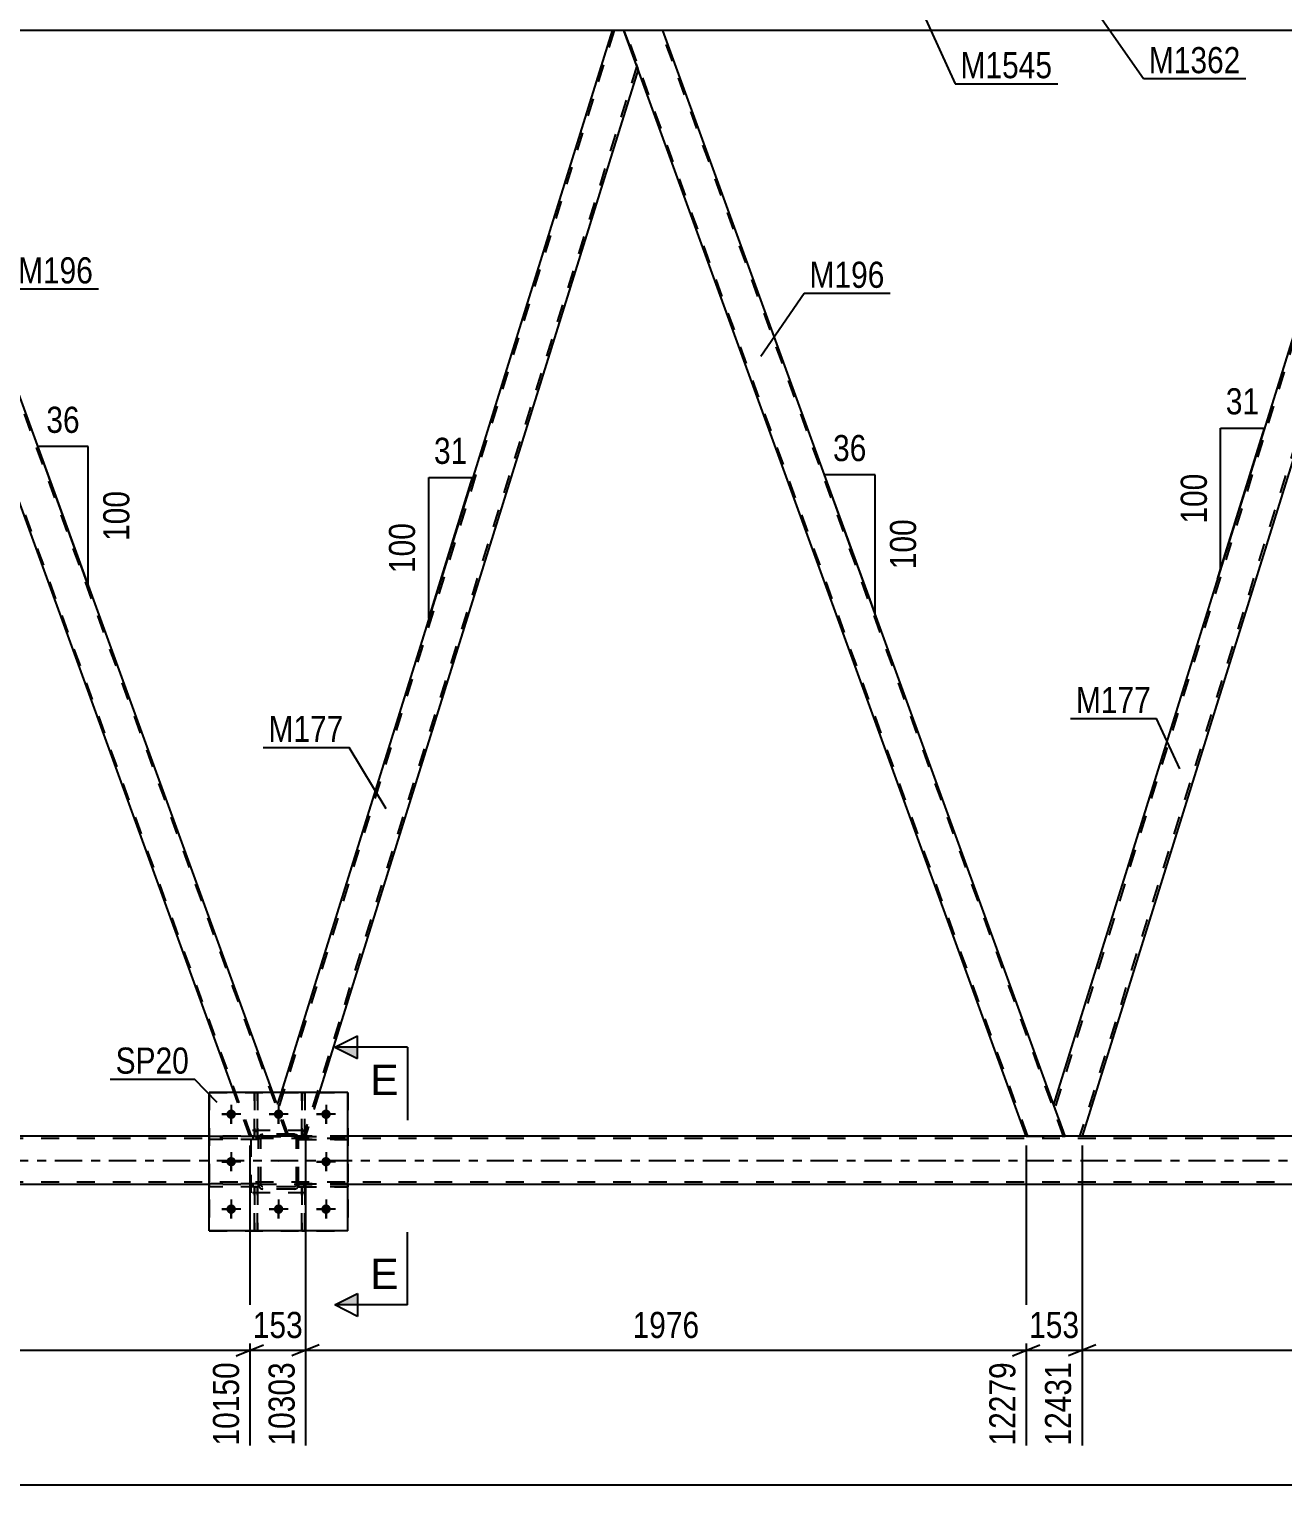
# Model space of a CAD drawing. Header units: millimetres. Extents: x 0 to 841, y 0 to 594.
# Drawn here: x 469.3 to 606.8, y 297.2 to 456.8 of the extents above; entities that cross this region are included whole.
import ezdxf

# ---------------------------------------------------------------- set-up
doc = ezdxf.new("R2010")
doc.units = ezdxf.units.MM
doc.linetypes.add('DXK_LINE_DOT2', pattern=[3.9198, 1.9599, -1.9599])
doc.linetypes.add('DXK_LINE_DOT3', pattern=[5.9187, 2.979, -0.9799, 0.9799, -0.9799])
doc.styles.add('Arial', font='ARIAL.TTF', dxfattribs={"height": 0.2})
doc.styles.add('Arial Narrow', font='ARIALN.TTF', dxfattribs={"height": 0.2})

# ---------------------------------------------------------------- blocks, each defined once
blk = doc.blocks.new('Part-814748510-3372 - 3016')
at = {"color": 2, "linetype": 'Continuous'}
for p, q in [((453.63, 456.64), (449.37, 456.64)), ((495.99, 340.24), (453.63, 456.64)), ((491.74, 340.24), (450.9, 452.44))]:
    blk.add_line(p, q, dxfattribs=at)
at = {"color": 7, "linetype": 'DXK_LINE_DOT2'}
for p, q in [((449.37, 456.64), (450.9, 452.44)), ((493.66, 335.42), (449.54, 456.64)), ((497.58, 335.42), (453.46, 456.64)), ((493.49, 335.42), (491.74, 340.24)), ((497.75, 335.42), (495.99, 340.24)), ((497.75, 335.42), (493.49, 335.42))]:
    blk.add_line(p, q, dxfattribs=at)
blk = doc.blocks.new('Part-814748510-3481 - 3016')
at = {"color": 7, "linetype": 'DXK_LINE_DOT2'}
for p, q in [((494.43, 330.2), (489.03, 330.2)), ((489.03, 329.88), (489.03, 330.2)), ((494.43, 329.88), (489.03, 329.88)), ((493.83, 329.88), (493.83, 330.2)), ((494.43, 330.2), (494.43, 329.88))]:
    blk.add_line(p, q, dxfattribs=at)
blk = doc.blocks.new('Part-814748510-3264 - 3016')
at = {"color": 7, "linetype": 'DXK_LINE_DOT2'}
for p, q in [((493.98, 325.04), (493.98, 329.87)), ((493.98, 329.87), (494.3, 329.87)), ((493.98, 329.27), (494.3, 329.27)), ((494.3, 329.87), (494.3, 325.04)), ((494.3, 325.04), (493.98, 325.04))]:
    blk.add_line(p, q, dxfattribs=at)
blk = doc.blocks.new('Part-814748510-3284 - 3016')
at = {"color": 7, "linetype": 'DXK_LINE_DOT2'}
for p, q in [((499.18, 335.39), (499.18, 340.24)), ((499.18, 340.24), (499.5, 340.24)), ((499.5, 340.24), (499.5, 335.39)), ((499.18, 335.99), (499.5, 335.99)), ((499.5, 335.39), (499.18, 335.39))]:
    blk.add_line(p, q, dxfattribs=at)
blk = doc.blocks.new('Part-814748510-3289 - 3016')
at = {"color": 2, "linetype": 'Continuous'}
for p, q in [((504.23, 340.24), (489.03, 340.24)), ((489.03, 325.04), (489.03, 340.24)), ((504.23, 325.04), (504.23, 340.24)), ((504.23, 325.04), (489.03, 325.04))]:
    blk.add_line(p, q, dxfattribs=at)
blk = doc.blocks.new('Part-814748510-3294 - 3016')
at = {"color": 7, "linetype": 'DXK_LINE_DOT2'}
for p, q in [((774.38, 335.18), (99.23, 335.18)), ((504.23, 335.42), (489.03, 335.42)), ((774.38, 330.38), (99.23, 330.38)), ((504.23, 330.14), (489.03, 330.14))]:
    blk.add_line(p, q, dxfattribs=at)
at = {"color": 2, "linetype": 'Continuous'}
for p, q in [((489.03, 335.42), (248.83, 335.42)), ((659.3, 335.42), (504.23, 335.42)), ((489.03, 330.14), (248.83, 330.14)), ((659.3, 330.14), (504.23, 330.14))]:
    blk.add_line(p, q, dxfattribs=at)
at = {"color": 7, "linetype": 'DXK_LINE_DOT3'}
blk.add_line((99.23, 332.78), (774.38, 332.78), dxfattribs=at)
blk = doc.blocks.new('Part-814748510-3304 - 3016')
at = {"color": 2, "linetype": 'Continuous'}
for p, q in [((538.76, 456.64), (534.5, 456.64)), ((581.64, 338.84), (538.76, 456.64)), ((578.62, 335.42), (536.03, 452.44))]:
    blk.add_line(p, q, dxfattribs=at)
at = {"color": 7, "linetype": 'DXK_LINE_DOT2'}
for p, q in [((534.5, 456.64), (536.03, 452.44)), ((578.79, 335.42), (534.67, 456.64)), ((582.71, 335.42), (538.59, 456.64)), ((582.88, 335.42), (581.64, 338.84)), ((578.62, 335.42), (582.88, 335.42))]:
    blk.add_line(p, q, dxfattribs=at)
blk = doc.blocks.new('Part-814748510-3309 - 3016')
at = {"color": 7, "linetype": 'DXK_LINE_DOT2'}
for p, q in [((533.44, 456.64), (496.62, 338.52)), ((535.92, 452.76), (499.34, 335.42)), ((536.05, 452.39), (536.03, 452.44)), ((536.05, 452.39), (536.03, 452.44)), ((496.9, 340.24), (496.48, 338.89)), ((501.09, 340.24), (499.59, 335.42)), ((497.75, 335.42), (496.48, 338.89)), ((499.59, 335.42), (497.75, 335.42))]:
    blk.add_line(p, q, dxfattribs=at)
at = {"color": 2, "linetype": 'Continuous'}
for p, q in [((533.19, 456.64), (496.9, 340.24)), ((534.5, 456.64), (533.19, 456.64)), ((536.03, 452.44), (534.5, 456.64)), ((536.05, 452.39), (501.09, 340.24))]:
    blk.add_line(p, q, dxfattribs=at)
blk = doc.blocks.new('Part-814748510-3325 - 3016')
at = {"color": 7, "linetype": 'DXK_LINE_DOT2'}
for p, q in [((709.03, 456.64), (192.65, 456.64)), ((538.76, 456.64), (533.19, 456.64))]:
    blk.add_line(p, q, dxfattribs=at)
at = {"color": 2, "linetype": 'Continuous'}
for p, q in [((533.19, 456.64), (453.63, 456.64)), ((618.32, 456.64), (538.76, 456.64))]:
    blk.add_line(p, q, dxfattribs=at)
blk = doc.blocks.new('Part-814748510-3329 - 3016')
at = {"color": 7, "linetype": 'DXK_LINE_DOT2'}
for p, q in [((494.43, 335.4), (489.03, 335.4)), ((489.03, 335.4), (489.03, 335.08)), ((493.83, 335.08), (493.83, 335.4)), ((494.43, 335.08), (494.43, 335.4)), ((494.43, 335.08), (489.03, 335.08))]:
    blk.add_line(p, q, dxfattribs=at)
blk = doc.blocks.new('Part-814748510-3332 - 3016')
at = {"color": 7, "linetype": 'DXK_LINE_DOT2'}
for p, q in [((504.23, 330.2), (498.83, 330.2)), ((498.83, 330.2), (498.83, 329.88)), ((498.83, 329.88), (504.23, 329.88)), ((499.43, 329.88), (499.43, 330.2)), ((504.23, 329.88), (504.23, 330.2))]:
    blk.add_line(p, q, dxfattribs=at)
blk = doc.blocks.new('Part-814748510-3335 - 3016')
at = {"color": 7, "linetype": 'DXK_LINE_DOT2'}
for p, q in [((504.23, 335.4), (498.83, 335.4)), ((498.83, 335.4), (498.83, 335.08)), ((499.43, 335.08), (499.43, 335.4)), ((504.23, 335.08), (504.23, 335.4)), ((498.83, 335.08), (504.23, 335.08))]:
    blk.add_line(p, q, dxfattribs=at)
blk = doc.blocks.new('Part-814748510-3362 - 3016')
at = {"color": 7, "linetype": 'DXK_LINE_DOT2'}
for p, q in [((494.43, 330.2), (489.03, 330.2)), ((489.03, 330.2), (489.03, 329.88)), ((494.43, 329.88), (489.03, 329.88)), ((493.83, 329.88), (493.83, 330.2)), ((494.43, 329.88), (494.43, 330.2))]:
    blk.add_line(p, q, dxfattribs=at)
blk = doc.blocks.new('Part-814748510-3377 - 3016')
at = {"color": 2, "linetype": 'Continuous'}
for p, q in [((618.32, 456.64), (581.62, 338.89)), ((619.64, 456.64), (618.32, 456.64)), ((621.17, 452.44), (619.64, 456.64)), ((621.19, 452.39), (584.73, 335.42)), ((582.88, 335.42), (581.64, 338.84))]:
    blk.add_line(p, q, dxfattribs=at)
at = {"color": 7, "linetype": 'DXK_LINE_DOT2'}
for p, q in [((618.57, 456.64), (581.75, 338.52)), ((621.05, 452.76), (584.47, 335.42)), ((621.19, 452.39), (621.17, 452.44)), ((621.19, 452.39), (621.17, 452.44)), ((581.62, 338.89), (581.64, 338.84)), ((584.73, 335.42), (582.88, 335.42))]:
    blk.add_line(p, q, dxfattribs=at)
blk = doc.blocks.new('Part-814748510-3393 - 3016')
at = {"color": 7, "linetype": 'DXK_LINE_DOT2'}
for p, q in [((499.63, 336.04), (493.63, 336.04)), ((493.63, 329.24), (493.63, 336.04)), ((499.63, 329.24), (499.63, 336.04)), ((499.63, 329.24), (493.63, 329.24))]:
    blk.add_line(p, q, dxfattribs=at)
blk = doc.blocks.new('Part-814748510-3394 - 3016')
at = {"color": 7, "linetype": 'DXK_LINE_DOT2'}
for p, q in [((494.43, 335.16), (494.47, 335.34)), ((494.47, 335.34), (494.43, 335.16)), ((494.43, 330.12), (494.43, 335.16)), ((494.67, 335.16), (494.69, 335.25)), ((494.67, 330.12), (494.67, 335.16)), ((494.69, 335.25), (494.74, 335.33)), ((494.73, 335.6), (494.91, 335.64)), ((494.91, 335.64), (494.73, 335.6)), ((494.74, 335.33), (494.82, 335.38)), ((494.82, 335.38), (494.91, 335.4)), ((498.35, 335.64), (494.91, 335.64)), ((494.91, 335.4), (498.35, 335.4)), ((498.35, 335.64), (498.53, 335.6)), ((498.53, 335.6), (498.35, 335.64)), ((498.35, 335.4), (498.44, 335.38)), ((498.44, 335.38), (498.52, 335.33)), ((498.52, 335.33), (498.57, 335.25)), ((498.57, 335.25), (498.59, 335.16)), ((498.59, 330.12), (498.59, 335.16)), ((498.79, 335.34), (498.83, 335.16)), ((498.83, 335.16), (498.79, 335.34)), ((498.83, 330.12), (498.83, 335.16)), ((494.47, 329.93), (494.43, 330.12)), ((494.43, 330.12), (494.47, 329.93)), ((494.69, 330.03), (494.67, 330.12)), ((494.74, 329.95), (494.69, 330.03)), ((494.91, 329.64), (494.73, 329.67)), ((494.73, 329.67), (494.91, 329.64)), ((494.82, 329.9), (494.74, 329.95)), ((494.91, 329.88), (494.82, 329.9)), ((498.35, 329.88), (494.91, 329.88)), ((498.35, 329.64), (494.91, 329.64)), ((498.44, 329.9), (498.35, 329.88)), ((498.53, 329.67), (498.35, 329.64)), ((498.35, 329.64), (498.53, 329.67)), ((498.52, 329.95), (498.44, 329.9)), ((498.57, 330.03), (498.52, 329.95)), ((498.59, 330.12), (498.57, 330.03)), ((498.83, 330.12), (498.79, 329.93)), ((498.79, 329.93), (498.83, 330.12))]:
    blk.add_line(p, q, dxfattribs=at)
at = {"color": 7, "linetype": 'DXK_LINE_DOT3'}
blk.add_line((496.63, 332.64), (496.63, 332.64), dxfattribs=at)
at = {"color": 7, "linetype": 'DXK_LINE_DOT2'}
for centre, start, end in [((494.91, 335.16), 112.5, 157.5), ((494.91, 335.16), 112.5, 157.5), ((498.35, 335.16), 22.5, 67.5), ((498.35, 335.16), 22.5, 67.5), ((494.91, 330.12), 202.5, 247.5), ((494.91, 330.12), 202.5, 247.5), ((498.35, 330.12), 292.5, 337.5), ((498.35, 330.12), 292.5, 337.5)]:
    blk.add_arc(centre, 0.48, start, end, dxfattribs=at)
blk = doc.blocks.new('Part-814748510-3400 - 3016')
at = {"color": 7, "linetype": 'DXK_LINE_DOT2'}
for p, q in [((499.18, 325.04), (499.18, 329.87)), ((499.18, 329.87), (499.5, 329.87)), ((499.18, 329.27), (499.5, 329.27)), ((499.5, 329.87), (499.5, 325.04)), ((499.5, 325.04), (499.18, 325.04))]:
    blk.add_line(p, q, dxfattribs=at)
blk = doc.blocks.new('Bolt-814748510-3404 - 3016')
at = {"color": 1, "linetype": 'Continuous'}
for p, q in [((491.43, 338.88), (491.43, 338.19)), ((496.63, 338.88), (496.63, 338.19)), ((501.83, 338.88), (501.83, 338.19)), ((490.39, 337.84), (491.08, 337.84)), ((491.43, 336.8), (491.43, 337.49)), ((492.47, 337.84), (491.78, 337.84)), ((495.59, 337.84), (496.28, 337.84)), ((496.63, 336.8), (496.63, 337.49)), ((497.67, 337.84), (496.98, 337.84)), ((500.79, 337.84), (501.48, 337.84)), ((501.83, 336.8), (501.83, 337.49)), ((502.87, 337.84), (502.18, 337.84)), ((491.43, 333.68), (491.43, 332.99)), ((501.83, 333.68), (501.83, 332.99)), ((490.39, 332.64), (491.08, 332.64)), ((491.43, 331.6), (491.43, 332.29)), ((492.47, 332.64), (491.78, 332.64)), ((500.79, 332.64), (501.48, 332.64)), ((501.83, 331.6), (501.83, 332.29)), ((502.87, 332.64), (502.18, 332.64)), ((490.39, 327.44), (491.08, 327.44)), ((491.43, 328.48), (491.43, 327.79)), ((492.47, 327.44), (491.78, 327.44)), ((495.59, 327.44), (496.28, 327.44)), ((496.63, 328.48), (496.63, 327.79)), ((497.67, 327.44), (496.98, 327.44)), ((500.79, 327.44), (501.48, 327.44)), ((501.83, 328.48), (501.83, 327.79)), ((502.87, 327.44), (502.18, 327.44)), ((491.43, 326.4), (491.43, 327.09)), ((496.63, 326.4), (496.63, 327.09)), ((501.83, 326.4), (501.83, 327.09))]:
    blk.add_line(p, q, dxfattribs=at)
blk = doc.blocks.new('Part-814748510-3411 - 3016')
at = {"color": 7, "linetype": 'DXK_LINE_DOT2'}
for p, q in [((494.3, 329.87), (493.98, 329.87)), ((493.98, 329.87), (493.98, 325.04)), ((493.98, 329.27), (494.3, 329.27)), ((494.3, 325.04), (494.3, 329.87)), ((493.98, 325.04), (494.3, 325.04))]:
    blk.add_line(p, q, dxfattribs=at)
blk = doc.blocks.new('Part-814748510-3421 - 3016')
at = {"color": 7, "linetype": 'DXK_LINE_DOT2'}
for p, q in [((489.03, 340.24), (504.23, 340.24)), ((489.03, 340.24), (489.03, 325.04)), ((504.23, 340.24), (504.23, 325.04)), ((489.03, 325.04), (504.23, 325.04))]:
    blk.add_line(p, q, dxfattribs=at)
blk = doc.blocks.new('Part-814748510-3453 - 3016')
at = {"color": 2, "linetype": 'Continuous'}
blk.add_line((494.3, 340.24), (493.98, 340.24), dxfattribs=at)
at = {"color": 7, "linetype": 'DXK_LINE_DOT2'}
for p, q in [((493.98, 340.24), (493.98, 335.39)), ((494.3, 335.39), (494.3, 340.24)), ((493.98, 335.99), (494.3, 335.99)), ((493.98, 335.39), (494.3, 335.39))]:
    blk.add_line(p, q, dxfattribs=at)
blk = doc.blocks.new('Part-814748510-3456 - 3016')
at = {"color": 7, "linetype": 'DXK_LINE_DOT2'}
for p, q in [((498.83, 335.08), (498.83, 335.4)), ((498.83, 335.4), (504.23, 335.4)), ((499.43, 335.08), (499.43, 335.4)), ((504.23, 335.4), (504.23, 335.08)), ((504.23, 335.08), (498.83, 335.08))]:
    blk.add_line(p, q, dxfattribs=at)
blk = doc.blocks.new('Part-814748510-3460 - 3016')
at = {"color": 7, "linetype": 'DXK_LINE_DOT2'}
for p, q in [((499.5, 329.87), (499.18, 329.87)), ((499.18, 329.87), (499.18, 325.04)), ((499.18, 329.27), (499.5, 329.27)), ((499.5, 325.04), (499.5, 329.87)), ((499.18, 325.04), (499.5, 325.04))]:
    blk.add_line(p, q, dxfattribs=at)
blk = doc.blocks.new('Bolt-814748510-3469 - 3016')
at = {"linetype": 'Continuous'}
for points in [[(491.95, 337.84, -1), (490.91, 337.84, -1)], [(497.15, 337.84, -1), (496.11, 337.84, -1)], [(502.35, 337.84, -1), (501.31, 337.84, -1)], [(491.95, 332.64, -1), (490.91, 332.64, -1)], [(502.35, 332.64, -1), (501.31, 332.64, -1)], [(491.95, 327.44, -1), (490.91, 327.44, -1)], [(497.15, 327.44, -1), (496.11, 327.44, -1)], [(502.35, 327.44, -1), (501.31, 327.44, -1)]]:
    blk.add_hatch(color=1, dxfattribs=at).paths.add_polyline_path(points)
at = {"color": 1, "linetype": 'Continuous'}
for p, q in [((491.43, 338.88), (491.43, 336.8)), ((496.63, 338.88), (496.63, 336.8)), ((501.83, 338.88), (501.83, 336.8)), ((492.47, 337.84), (490.39, 337.84)), ((497.67, 337.84), (495.59, 337.84)), ((502.87, 337.84), (500.79, 337.84)), ((491.43, 333.68), (491.43, 331.6)), ((501.83, 333.68), (501.83, 331.6)), ((492.47, 332.64), (490.39, 332.64)), ((502.87, 332.64), (500.79, 332.64)), ((492.47, 327.44), (490.39, 327.44)), ((491.43, 328.48), (491.43, 326.4)), ((497.67, 327.44), (495.59, 327.44)), ((496.63, 328.48), (496.63, 326.4)), ((502.87, 327.44), (500.79, 327.44)), ((501.83, 328.48), (501.83, 326.4))]:
    blk.add_line(p, q, dxfattribs=at)
blk = doc.blocks.new('Part-814748510-3472 - 3016')
at = {"color": 7, "linetype": 'DXK_LINE_DOT2'}
for p, q in [((493.98, 335.39), (493.98, 340.24)), ((493.98, 340.24), (494.3, 340.24)), ((494.3, 340.24), (494.3, 335.39)), ((493.98, 335.99), (494.3, 335.99)), ((494.3, 335.39), (493.98, 335.39))]:
    blk.add_line(p, q, dxfattribs=at)
blk = doc.blocks.new('Part-814748510-3480 - 3016')
at = {"color": 2, "linetype": 'Continuous'}
blk.add_line((499.5, 340.24), (499.18, 340.24), dxfattribs=at)
at = {"color": 7, "linetype": 'DXK_LINE_DOT2'}
for p, q in [((499.18, 340.24), (499.18, 335.39)), ((499.5, 335.39), (499.5, 340.24)), ((499.18, 335.99), (499.5, 335.99)), ((499.18, 335.39), (499.5, 335.39))]:
    blk.add_line(p, q, dxfattribs=at)
blk = doc.blocks.new('Part-814748510-3482 - 3016')
at = {"color": 7, "linetype": 'DXK_LINE_DOT2'}
for p, q in [((494.43, 335.4), (489.03, 335.4)), ((489.03, 335.08), (489.03, 335.4)), ((493.83, 335.08), (493.83, 335.4)), ((494.43, 335.4), (494.43, 335.08)), ((494.43, 335.08), (489.03, 335.08))]:
    blk.add_line(p, q, dxfattribs=at)
blk = doc.blocks.new('Part-814748510-3483 - 3016')
at = {"color": 7, "linetype": 'DXK_LINE_DOT2'}
for p, q in [((498.83, 329.88), (498.83, 330.2)), ((498.83, 330.2), (504.23, 330.2)), ((504.23, 329.88), (498.83, 329.88)), ((499.43, 329.88), (499.43, 330.2)), ((504.23, 330.2), (504.23, 329.88))]:
    blk.add_line(p, q, dxfattribs=at)
blk = doc.blocks.new('Part-814748510-3484 - 3016')
at = {"color": 7, "linetype": 'DXK_LINE_DOT2'}
for p, q in [((494.43, 335.16), (494.44, 335.18)), ((494.44, 335.18), (494.43, 335.16)), ((494.43, 330.12), (494.43, 335.16)), ((494.44, 335.18), (494.47, 335.34)), ((494.47, 335.34), (494.44, 335.18)), ((494.67, 335.16), (494.68, 335.18)), ((494.68, 335.18), (494.67, 335.16)), ((494.67, 330.12), (494.67, 335.16)), ((494.68, 335.18), (494.69, 335.25)), ((494.69, 335.25), (494.74, 335.33)), ((494.73, 335.6), (494.91, 335.64)), ((494.91, 335.64), (494.73, 335.6)), ((494.74, 335.33), (494.82, 335.38)), ((494.82, 335.38), (494.91, 335.4)), ((498.35, 335.64), (494.91, 335.64)), ((494.91, 335.4), (498.35, 335.4)), ((498.35, 335.64), (498.53, 335.6)), ((498.53, 335.6), (498.35, 335.64)), ((498.35, 335.4), (498.44, 335.38)), ((498.44, 335.38), (498.52, 335.33)), ((498.52, 335.33), (498.57, 335.25)), ((498.59, 335.16), (498.57, 335.25)), ((498.59, 335.18), (498.59, 335.16)), ((498.59, 330.12), (498.59, 335.16)), ((498.79, 335.34), (498.83, 335.18)), ((498.83, 335.18), (498.79, 335.34)), ((498.83, 335.18), (498.83, 335.16)), ((498.83, 335.16), (498.83, 335.18)), ((498.83, 330.12), (498.83, 335.16)), ((494.47, 329.93), (494.43, 330.12)), ((494.43, 330.12), (494.47, 329.93)), ((494.69, 330.03), (494.67, 330.12)), ((494.74, 329.95), (494.69, 330.03)), ((494.91, 329.64), (494.73, 329.67)), ((494.73, 329.67), (494.91, 329.64)), ((494.82, 329.9), (494.74, 329.95)), ((494.91, 329.88), (494.82, 329.9)), ((498.35, 329.88), (494.91, 329.88)), ((498.35, 329.64), (494.91, 329.64)), ((498.44, 329.9), (498.35, 329.88)), ((498.53, 329.67), (498.35, 329.64)), ((498.35, 329.64), (498.53, 329.67)), ((498.52, 329.95), (498.44, 329.9)), ((498.57, 330.03), (498.52, 329.95)), ((498.59, 330.12), (498.57, 330.03)), ((498.83, 330.12), (498.79, 329.93)), ((498.79, 329.93), (498.83, 330.12))]:
    blk.add_line(p, q, dxfattribs=at)
at = {"color": 7, "linetype": 'DXK_LINE_DOT3'}
blk.add_line((496.63, 332.64), (496.63, 332.64), dxfattribs=at)
at = {"color": 7, "linetype": 'DXK_LINE_DOT2'}
for centre, start, end in [((494.91, 335.16), 112.5, 157.5), ((494.91, 335.16), 112.5, 157.5), ((498.35, 335.16), 22.5, 67.5), ((498.35, 335.16), 22.5, 67.5), ((494.91, 330.12), 202.5, 247.5), ((494.91, 330.12), 202.5, 247.5), ((498.35, 330.12), 292.5, 337.5), ((498.35, 330.12), 292.5, 337.5)]:
    blk.add_arc(centre, 0.48, start, end, dxfattribs=at)
blk = doc.blocks.new('Part-814748510-3488 - 3016')
at = {"color": 7, "linetype": 'DXK_LINE_DOT2'}
for p, q in [((499.63, 336.04), (493.63, 336.04)), ((493.63, 329.24), (493.63, 336.04)), ((499.63, 329.24), (499.63, 336.04)), ((499.63, 329.24), (493.63, 329.24))]:
    blk.add_line(p, q, dxfattribs=at)
blk = doc.blocks.new('AngleDimension-814748510-3546 - 3016')
at = {"color": 7, "linetype": 'Continuous'}
for p, q in [((599.92, 413.07), (604.74, 413.07)), ((599.92, 397.6), (604.74, 413.07)), ((599.92, 397.6), (599.92, 413.07)), ((599.57, 396.49), (599.92, 397.6))]:
    blk.add_line(p, q, dxfattribs=at)
at = {"color": 0}
for points in [[(604.76, 413.97), (604.76, 418.17), (599.9, 418.17), (599.9, 413.97)], [(599.02, 408.68), (594.82, 408.68), (594.82, 401.99), (599.02, 401.99)]]:
    blk.add_wipeout(points, dxfattribs=at)
at = {"color": 3, "style": 'Arial Narrow'}
blk.add_text('31', height=2.863, dxfattribs=at).set_placement((600.5, 414.57))
blk.add_text('100', height=2.863, rotation=90.0002, dxfattribs=at).set_placement((598.42, 402.59))
blk = doc.blocks.new('AngleDimension-814748510-3560 - 3016')
at = {"color": 7, "linetype": 'Continuous'}
for p, q in [((513.09, 407.64), (517.91, 407.64)), ((513.09, 392.18), (517.91, 407.64)), ((513.09, 392.18), (513.09, 407.64)), ((515.17, 398.85), (517.91, 407.64))]:
    blk.add_line(p, q, dxfattribs=at)
at = {"color": 0}
for points in [[(517.93, 408.54), (517.93, 412.74), (513.07, 412.74), (513.07, 408.54)], [(512.19, 403.25), (507.99, 403.25), (507.99, 396.57), (512.19, 396.57)]]:
    blk.add_wipeout(points, dxfattribs=at)
at = {"color": 3, "style": 'Arial Narrow'}
blk.add_text('31', height=2.863, dxfattribs=at).set_placement((513.67, 409.14))
blk.add_text('100', height=2.863, rotation=90.0002, dxfattribs=at).set_placement((511.59, 397.17))
blk = doc.blocks.new('StraightDimension-814748510-3829 - 3016')
at = {"color": 7, "linetype": 'Continuous'}
for p, q in [((414.46, 334.42), (414.46, 303.35)), ((493.49, 334.42), (493.49, 301.52)), ((415.96, 312.56), (412.96, 311.36)), ((414.46, 311.96), (493.49, 311.96)), ((491.99, 311.36), (494.99, 312.56))]:
    blk.add_line(p, q, dxfattribs=at)
at = {"color": 0}
blk.add_wipeout([(458.23, 312.71), (458.23, 316.91), (449.72, 316.91), (449.72, 312.71)], dxfattribs=at)
at = {"color": 0, "linetype": 'Continuous'}
blk.add_wipeout([(492.89, 311.26), (488.69, 311.26), (488.69, 300.92), (492.89, 300.92)], dxfattribs=at)
at = {"color": 3, "style": 'Arial Narrow'}
blk.add_text('1976', height=2.863, dxfattribs=at).set_placement((450.32, 313.31))
at = {"color": 3, "linetype": 'Continuous', "style": 'Arial Narrow'}
blk.add_text('10150', height=2.863, rotation=90.0002, dxfattribs=at).set_placement((492.29, 301.52))
blk = doc.blocks.new('StraightDimension-814748510-3848 - 3016')
at = {"color": 7, "linetype": 'Continuous'}
for p, q in [((493.49, 334.42), (493.49, 301.52)), ((499.59, 334.42), (499.59, 301.52)), ((491.99, 311.36), (494.99, 312.56)), ((493.49, 311.96), (499.59, 311.96)), ((501.09, 312.56), (498.09, 311.36))]:
    blk.add_line(p, q, dxfattribs=at)
at = {"color": 0}
blk.add_wipeout([(499.88, 312.71), (499.88, 316.91), (493.2, 316.91), (493.2, 312.71)], dxfattribs=at)
at = {"color": 0, "linetype": 'Continuous'}
blk.add_wipeout([(498.99, 311.26), (494.79, 311.26), (494.79, 300.92), (498.99, 300.92)], dxfattribs=at)
at = {"color": 3, "style": 'Arial Narrow'}
blk.add_text('153', height=2.863, dxfattribs=at).set_placement((493.8, 313.31))
at = {"color": 3, "linetype": 'Continuous', "style": 'Arial Narrow'}
blk.add_text('10303', height=2.863, rotation=90.0002, dxfattribs=at).set_placement((498.39, 301.52))
blk = doc.blocks.new('StraightDimension-814748510-3867 - 3016')
at = {"color": 7, "linetype": 'Continuous'}
for p, q in [((499.59, 334.42), (499.59, 301.52)), ((578.62, 334.42), (578.62, 301.52)), ((501.09, 312.56), (498.09, 311.36)), ((499.59, 311.96), (578.62, 311.96)), ((577.12, 311.36), (580.12, 312.56))]:
    blk.add_line(p, q, dxfattribs=at)
at = {"color": 0}
blk.add_wipeout([(543.36, 312.71), (543.36, 316.91), (534.85, 316.91), (534.85, 312.71)], dxfattribs=at)
at = {"color": 0, "linetype": 'Continuous'}
blk.add_wipeout([(578.02, 311.26), (573.82, 311.26), (573.82, 300.92), (578.02, 300.92)], dxfattribs=at)
at = {"color": 3, "style": 'Arial Narrow'}
blk.add_text('1976', height=2.863, dxfattribs=at).set_placement((535.45, 313.31))
at = {"color": 3, "linetype": 'Continuous', "style": 'Arial Narrow'}
blk.add_text('12279', height=2.863, rotation=90.0002, dxfattribs=at).set_placement((577.42, 301.52))
blk = doc.blocks.new('StraightDimension-814748510-3886 - 3016')
at = {"color": 7, "linetype": 'Continuous'}
for p, q in [((578.62, 334.42), (578.62, 301.52)), ((584.73, 334.42), (584.73, 301.52)), ((577.12, 311.36), (580.12, 312.56)), ((578.62, 311.96), (584.73, 311.96)), ((586.23, 312.56), (583.23, 311.36))]:
    blk.add_line(p, q, dxfattribs=at)
at = {"color": 0}
blk.add_wipeout([(585.02, 312.71), (585.02, 316.91), (578.33, 316.91), (578.33, 312.71)], dxfattribs=at)
at = {"color": 0, "linetype": 'Continuous'}
blk.add_wipeout([(584.13, 311.26), (579.93, 311.26), (579.93, 300.92), (584.13, 300.92)], dxfattribs=at)
at = {"color": 3, "style": 'Arial Narrow'}
blk.add_text('153', height=2.863, dxfattribs=at).set_placement((578.93, 313.31))
at = {"color": 3, "linetype": 'Continuous', "style": 'Arial Narrow'}
blk.add_text('12431', height=2.863, rotation=90.0002, dxfattribs=at).set_placement((583.53, 301.52))
blk = doc.blocks.new('StraightDimension-814748510-3905 - 3016')
at = {"color": 7, "linetype": 'Continuous'}
for p, q in [((584.73, 334.42), (584.73, 301.52)), ((663.76, 334.42), (663.76, 301.52)), ((586.23, 312.56), (583.23, 311.36)), ((584.73, 311.96), (663.76, 311.96)), ((662.26, 311.36), (665.26, 312.56))]:
    blk.add_line(p, q, dxfattribs=at)
at = {"color": 0}
blk.add_wipeout([(628.5, 312.71), (628.5, 316.91), (619.99, 316.91), (619.99, 312.71)], dxfattribs=at)
at = {"color": 0, "linetype": 'Continuous'}
blk.add_wipeout([(663.16, 311.26), (658.96, 311.26), (658.96, 300.92), (663.16, 300.92)], dxfattribs=at)
at = {"color": 3, "style": 'Arial Narrow'}
blk.add_text('1976', height=2.863, dxfattribs=at).set_placement((620.59, 313.31))
at = {"color": 3, "linetype": 'Continuous', "style": 'Arial Narrow'}
blk.add_text('14407', height=2.863, rotation=90.0002, dxfattribs=at).set_placement((662.56, 301.52))
blk = doc.blocks.new('StraightDimension-814748510-4030 - 3016')
at = {"color": 7, "linetype": 'Continuous'}
blk.add_line((47.5, 297.21), (785.24, 297.21), dxfattribs=at)
blk = doc.blocks.new('AngleDimension-814748510-16572 - 3016')
at = {"color": 7, "linetype": 'Continuous'}
for p, q in [((475.38, 396.88), (470.22, 411.04)), ((475.76, 411.04), (470.22, 411.04)), ((475.76, 395.82), (470.22, 411.04)), ((475.76, 395.82), (475.76, 411.04))]:
    blk.add_line(p, q, dxfattribs=at)
at = {"color": 0}
for points in [[(475.42, 411.94), (475.42, 416.14), (470.56, 416.14), (470.56, 411.94)], [(480.86, 406.78), (476.66, 406.78), (476.66, 400.09), (480.86, 400.09)]]:
    blk.add_wipeout(points, dxfattribs=at)
at = {"color": 3, "style": 'Arial Narrow'}
blk.add_text('36', height=2.863, dxfattribs=at).set_placement((471.16, 412.54))
blk.add_text('100', height=2.863, rotation=90.0002, dxfattribs=at).set_placement((480.26, 400.69))
blk = doc.blocks.new('AngleDimension-814748510-16586 - 3016')
at = {"color": 7, "linetype": 'Continuous'}
for p, q in [((559.5, 399.65), (556.49, 407.94)), ((562.03, 407.94), (556.49, 407.94)), ((562.03, 392.72), (556.49, 407.94)), ((562.03, 392.72), (562.03, 407.94))]:
    blk.add_line(p, q, dxfattribs=at)
at = {"color": 0}
for points in [[(561.68, 408.84), (561.68, 413.04), (556.83, 413.04), (556.83, 408.84)], [(567.13, 403.67), (562.93, 403.67), (562.93, 396.99), (567.13, 396.99)]]:
    blk.add_wipeout(points, dxfattribs=at)
at = {"color": 3, "style": 'Arial Narrow'}
blk.add_text('36', height=2.863, dxfattribs=at).set_placement((557.43, 409.44))
blk.add_text('100', height=2.863, rotation=90.0002, dxfattribs=at).set_placement((566.53, 397.59))
blk = doc.blocks.new('Mark-814748510-3373 - 3016')
at = {"color": 0}
blk.add_wipeout([(592.28, 381.82), (592.28, 384.82), (584.06, 384.82), (584.06, 381.82)], dxfattribs=at)
blk.add_wipeout([(592.28, 381.82), (592.28, 384.82), (584.06, 384.82), (584.06, 381.82)], dxfattribs=at)
at = {"color": 30, "linetype": 'Continuous'}
for p in [(583.46, 381.22), (595.47, 375.7)]:
    blk.add_line(p, (592.88, 381.22), dxfattribs=at)
at = {"color": 3, "style": 'Arial Narrow'}
blk.add_text('M177', height=2.863, dxfattribs=at).set_placement((584.06, 381.82))
blk = doc.blocks.new('Mark-814748510-3207 - 3016')
at = {"color": 0}
blk.add_wipeout([(581.47, 451.42), (581.47, 454.42), (571.41, 454.42), (571.41, 451.42)], dxfattribs=at)
blk.add_wipeout([(581.47, 451.42), (581.47, 454.42), (571.41, 454.42), (571.41, 451.42)], dxfattribs=at)
at = {"color": 30, "linetype": 'Continuous'}
for p, q in [((565.84, 461.74), (570.81, 450.82)), ((570.81, 450.82), (582.07, 450.82))]:
    blk.add_line(p, q, dxfattribs=at)
at = {"color": 3, "style": 'Arial Narrow'}
blk.add_text('M1545', height=2.863, dxfattribs=at).set_placement((571.41, 451.42))
blk = doc.blocks.new('Mark-814748510-3217 - 3016')
at = {"color": 0}
blk.add_wipeout([(602.11, 451.97), (602.11, 454.97), (592.06, 454.97), (592.06, 451.97)], dxfattribs=at)
blk.add_wipeout([(602.11, 451.97), (602.11, 454.97), (592.06, 454.97), (592.06, 451.97)], dxfattribs=at)
at = {"color": 30, "linetype": 'Continuous'}
for p, q in [((584.21, 461.75), (591.46, 451.37)), ((591.46, 451.37), (602.71, 451.37))]:
    blk.add_line(p, q, dxfattribs=at)
at = {"color": 3, "style": 'Arial Narrow'}
blk.add_text('M1362', height=2.863, dxfattribs=at).set_placement((592.06, 451.97))
blk = doc.blocks.new('Mark-814748510-3368 - 3016')
at = {"color": 0}
blk.add_wipeout([(476.28, 428.92), (476.28, 431.92), (468.06, 431.92), (468.06, 428.92)], dxfattribs=at)
blk.add_wipeout([(476.28, 428.92), (476.28, 431.92), (468.06, 431.92), (468.06, 428.92)], dxfattribs=at)
at = {"color": 30, "linetype": 'Continuous'}
for p, q in [((463.33, 425.5), (467.46, 428.32)), ((467.46, 428.32), (476.88, 428.32))]:
    blk.add_line(p, q, dxfattribs=at)
at = {"color": 3, "style": 'Arial Narrow'}
blk.add_text('M196', height=2.863, dxfattribs=at).set_placement((468.06, 428.92))
blk = doc.blocks.new('Mark-814748510-3285 - 3016')
at = {"color": 0}
blk.add_wipeout([(486.8, 342.29), (486.8, 345.29), (478.76, 345.29), (478.76, 342.29)], dxfattribs=at)
blk.add_wipeout([(486.8, 342.29), (486.8, 345.29), (478.76, 345.29), (478.76, 342.29)], dxfattribs=at)
at = {"color": 30, "linetype": 'Continuous'}
for p in [(478.16, 341.69), (489.91, 339.11)]:
    blk.add_line(p, (487.4, 341.69), dxfattribs=at)
at = {"color": 3, "style": 'Arial Narrow'}
blk.add_text('SP20', height=2.863, dxfattribs=at).set_placement((478.76, 342.29))
blk = doc.blocks.new('Mark-814748510-3300 - 3016')
at = {"color": 0}
blk.add_wipeout([(563.08, 428.44), (563.08, 431.44), (554.85, 431.44), (554.85, 428.44)], dxfattribs=at)
blk.add_wipeout([(563.08, 428.44), (563.08, 431.44), (554.85, 431.44), (554.85, 428.44)], dxfattribs=at)
at = {"color": 30, "linetype": 'Continuous'}
for p, q in [((549.52, 420.96), (554.25, 427.84)), ((554.25, 427.84), (563.68, 427.84))]:
    blk.add_line(p, q, dxfattribs=at)
at = {"color": 3, "style": 'Arial Narrow'}
blk.add_text('M196', height=2.863, dxfattribs=at).set_placement((554.85, 428.44))
blk = doc.blocks.new('Mark-814748510-3305 - 3016')
at = {"color": 0}
blk.add_wipeout([(503.75, 378.65), (503.75, 381.65), (495.52, 381.65), (495.52, 378.65)], dxfattribs=at)
blk.add_wipeout([(503.75, 378.65), (503.75, 381.65), (495.52, 381.65), (495.52, 378.65)], dxfattribs=at)
at = {"color": 30, "linetype": 'Continuous'}
for p in [(494.92, 378.05), (508.42, 371.34)]:
    blk.add_line(p, (504.35, 378.05), dxfattribs=at)
at = {"color": 3, "style": 'Arial Narrow'}
blk.add_text('M177', height=2.863, dxfattribs=at).set_placement((495.52, 378.65))
blk = doc.blocks.new('SectionMark-814748510-4748 - 3016')
at = {"linetype": 'Continuous'}
for points in [[(505.28, 345.19), (505.28, 343.94), (502.78, 345.19)], [(505.28, 318.18), (505.28, 316.93), (502.78, 316.93)]]:
    blk.add_hatch(color=6, dxfattribs=at).paths.add_polyline_path(points)
at = {"color": 6, "linetype": 'Continuous'}
for p, q in [((502.78, 345.19), (505.28, 346.44)), ((505.28, 343.94), (505.28, 346.44)), ((510.78, 345.19), (502.78, 345.19)), ((502.78, 345.19), (505.28, 343.94)), ((510.78, 345.19), (510.78, 337.19)), ((510.78, 316.93), (510.78, 324.93)), ((502.78, 316.93), (505.28, 318.18)), ((505.28, 318.18), (505.28, 315.68)), ((510.78, 316.93), (502.78, 316.93)), ((505.28, 315.68), (502.78, 316.93))]:
    blk.add_line(p, q, dxfattribs=at)
at = {"color": 0, "linetype": 'Continuous'}
for points in [[(509.78, 339.94), (509.78, 343.44), (506.67, 343.44), (506.67, 339.94)], [(509.78, 318.68), (509.78, 322.18), (506.67, 322.18), (506.67, 318.68)]]:
    blk.add_wipeout(points, dxfattribs=at)
at = {"color": 3, "linetype": 'Continuous', "style": 'Arial'}
for p in [(506.67, 339.94), (506.67, 318.68)]:
    blk.add_text('E', height=3.34, dxfattribs=at).set_placement(p)

msp = doc.modelspace()

# ---------------------------------------------------------------- block references
for name in ['Part-814748510-3325 - 3016', 'Part-814748510-3372 - 3016', 'Part-814748510-3309 - 3016', 'Part-814748510-3304 - 3016', 'Part-814748510-3377 - 3016', 'Part-814748510-3289 - 3016', 'Part-814748510-3421 - 3016', 'Part-814748510-3453 - 3016', 'Part-814748510-3472 - 3016', 'Part-814748510-3284 - 3016', 'Part-814748510-3480 - 3016', 'Bolt-814748510-3404 - 3016', 'Bolt-814748510-3469 - 3016', 'Part-814748510-3294 - 3016', 'Part-814748510-3329 - 3016', 'Part-814748510-3482 - 3016', 'Part-814748510-3393 - 3016', 'Part-814748510-3488 - 3016', 'Part-814748510-3394 - 3016', 'Part-814748510-3484 - 3016', 'Part-814748510-3335 - 3016', 'Part-814748510-3456 - 3016', 'Part-814748510-3481 - 3016', 'Part-814748510-3362 - 3016', 'Part-814748510-3264 - 3016', 'Part-814748510-3411 - 3016', 'Part-814748510-3332 - 3016', 'Part-814748510-3483 - 3016', 'Part-814748510-3400 - 3016', 'Part-814748510-3460 - 3016']:
    msp.add_blockref(name, (0, 0))

# ---------------------------------------------------------------- next in the draw order: block references
for name in ['AngleDimension-814748510-3546 - 3016', 'AngleDimension-814748510-3560 - 3016', 'StraightDimension-814748510-3829 - 3016']:
    msp.add_blockref(name, (0, 0))

# ---------------------------------------------------------------- next in the draw order: block references
msp.add_blockref('StraightDimension-814748510-3848 - 3016', (0, 0))

# ---------------------------------------------------------------- next in the draw order: block references
msp.add_blockref('StraightDimension-814748510-3867 - 3016', (0, 0))

# ---------------------------------------------------------------- next in the draw order: block references
msp.add_blockref('StraightDimension-814748510-3886 - 3016', (0, 0))

# ---------------------------------------------------------------- next in the draw order: block references
msp.add_blockref('StraightDimension-814748510-3905 - 3016', (0, 0))

# ---------------------------------------------------------------- next in the draw order: block references
msp.add_blockref('StraightDimension-814748510-4030 - 3016', (0, 0))

# ---------------------------------------------------------------- next in the draw order: block references
for name in ['Mark-814748510-3207 - 3016', 'Mark-814748510-3217 - 3016', 'Mark-814748510-3368 - 3016', 'Mark-814748510-3300 - 3016', 'AngleDimension-814748510-16572 - 3016', 'AngleDimension-814748510-16586 - 3016', 'Mark-814748510-3373 - 3016', 'Mark-814748510-3305 - 3016', 'SectionMark-814748510-4748 - 3016', 'Mark-814748510-3285 - 3016']:
    msp.add_blockref(name, (0, 0))

doc.saveas('drawing.dxf')
